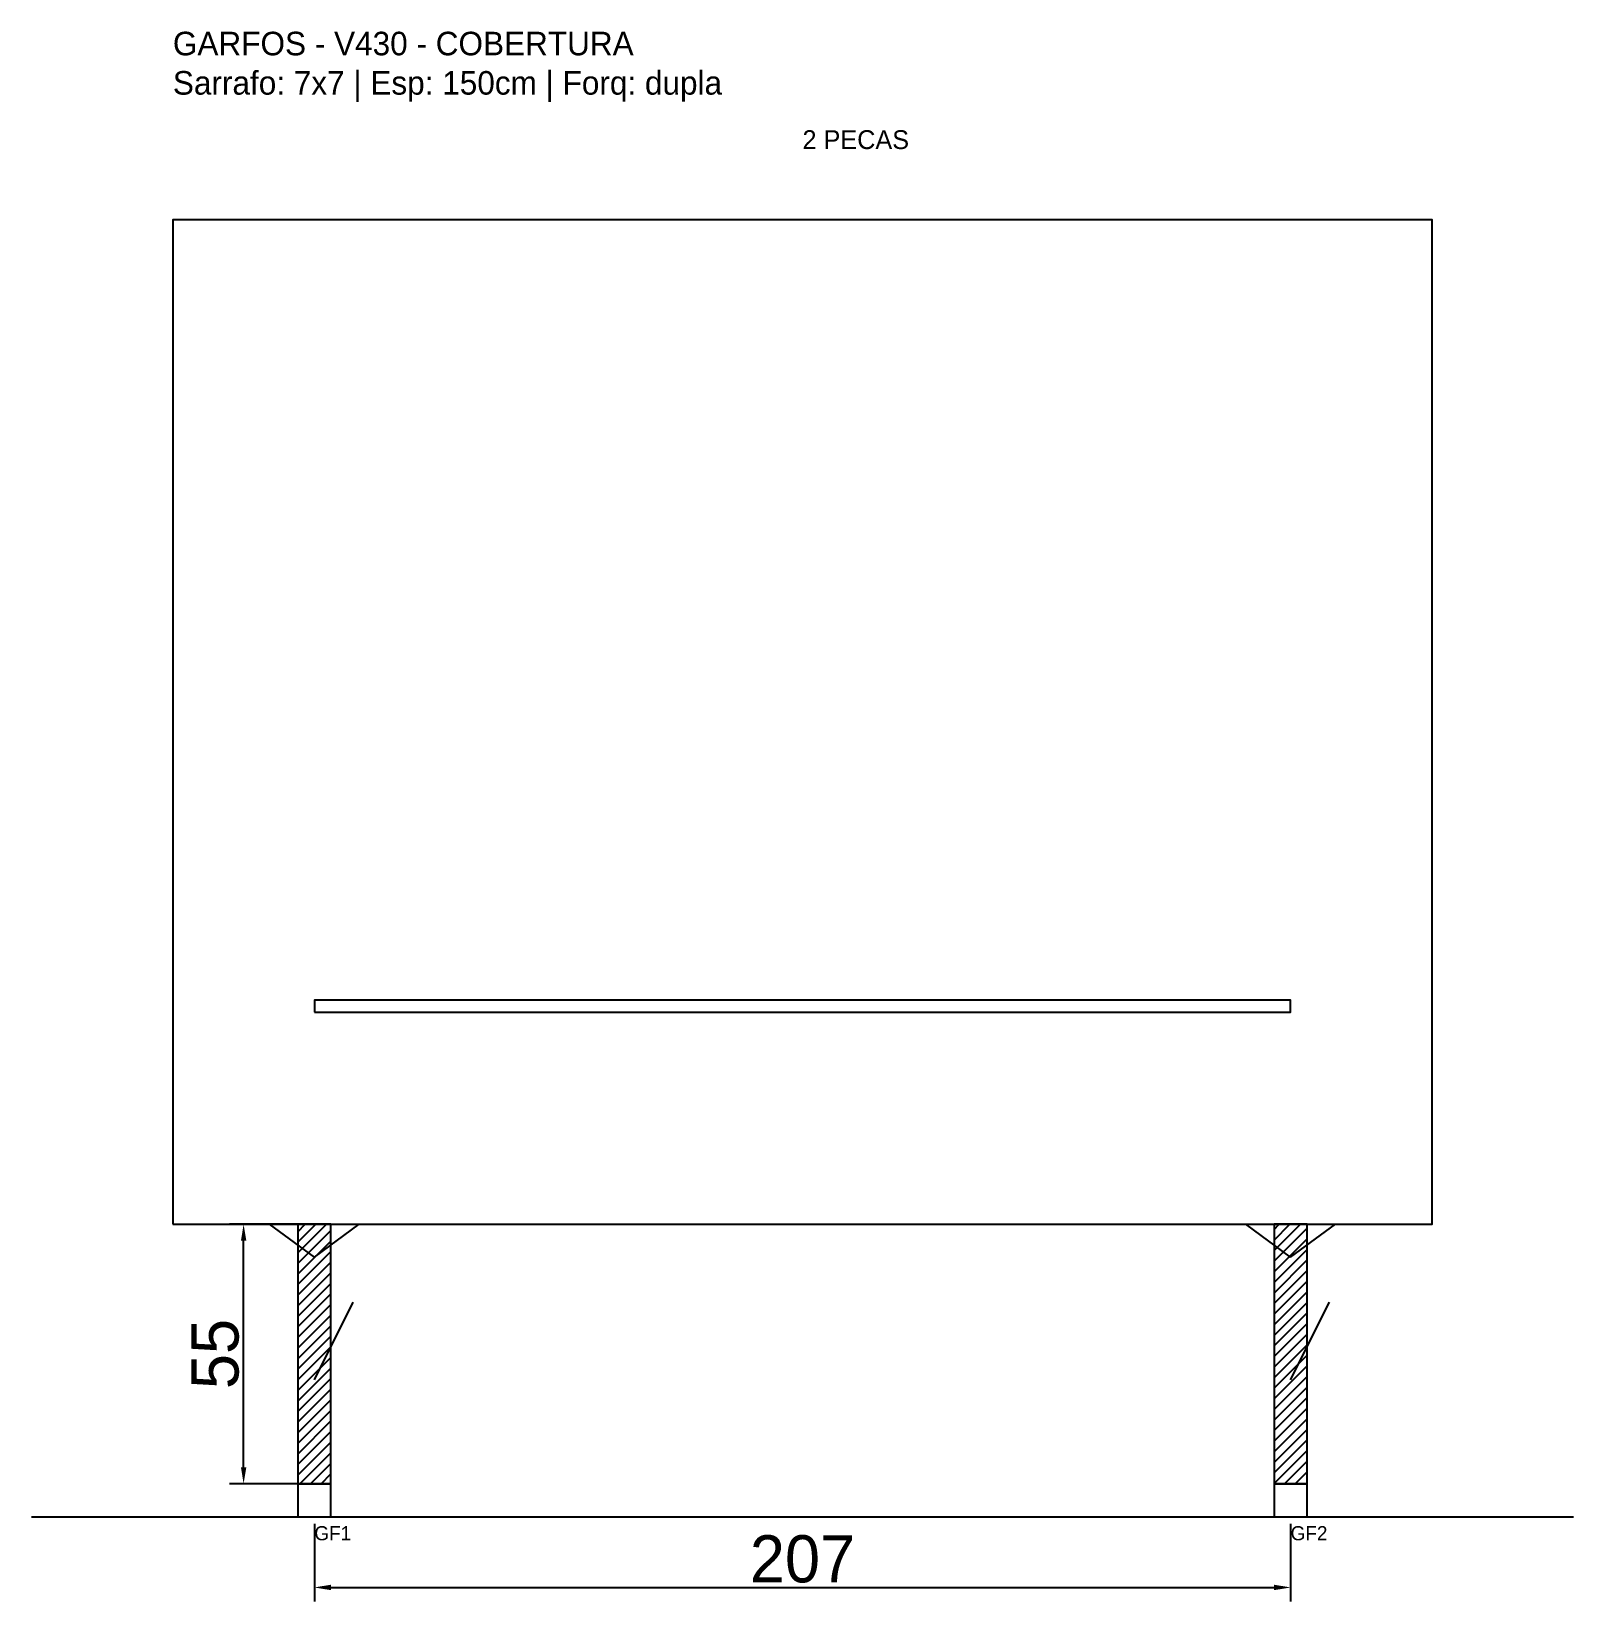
# Model space of a CAD drawing. Header units: metres. Extents: x -30 to 297, y -25 to 308.
import ezdxf

# ---------------------------------------------------------------- set-up
doc = ezdxf.new("R2010")
doc.units = ezdxf.units.M
for name, color, linetype in [('BARRA_ANCORAGEM', 1, 'Continuous'), ('COTA', 241, 'Continuous'), ('GARFOS OK', 3, 'Continuous'), ('NOME DA VIGA', 6, 'Continuous'), ('SARR_7x7', 40, 'Continuous'), ('TIRAS REESCORAMENTO', 252, 'Continuous'), ('VIGAS', 3, 'Continuous')]:
    doc.layers.add(name, color=color, linetype=linetype)
doc.dimstyles.new('EZ DXF', dxfattribs={"dimtxt": 10, "dimasz": 3.5, "dimexe": 3, "dimexo": 1.5, "dimgap": 1, "dimtad": 1, "dimdec": 1, "dimdsep": 46, "dimcen": 2.5, "dimazin": 3, "dimtfac": 1, "dimtmove": 0, "dimatfit": 3})

msp = doc.modelspace()

# ---------------------------------------------------------------- hatches: boundary and pattern name
at = {"layer": 'COTA'}
h = msp.add_hatch(dxfattribs=at)
h.set_pattern_fill('ANSI31', scale=0.5)
h.paths.add_polyline_path([(26.5, 0), (33.5, 0), (33.5, 55), (26.5, 55)])
h = msp.add_hatch(dxfattribs=at)
h.set_pattern_fill('ANSI31', scale=0.5)
h.paths.add_polyline_path([(233.510534, 0), (240.510534, 0), (240.510534, 55), (233.510534, 55)])

# ---------------------------------------------------------------- linework, layer by layer
at = {"layer": 'BARRA_ANCORAGEM'}
for p, q in [((30, 22), (38.25, 38.5)), ((237.010534, 22), (245.260534, 38.5))]:
    msp.add_line(p, q, dxfattribs=at)
at = {"layer": 'GARFOS OK'}
for p, q in [((30, 48), (20.5, 55)), ((20.5, 55), (39.5, 55)), ((30, 48), (39.5, 55)), ((237.010534, 48), (227.510534, 55)), ((227.510534, 55), (246.510534, 55)), ((237.010534, 48), (246.510534, 55))]:
    msp.add_line(p, q, dxfattribs=at)
at = {"layer": 'GARFOS OK', "linetype": 'CONTINUOUS'}
msp.add_line((-30, -7), (297.010534, -7), dxfattribs=at)
at = {"layer": 'GARFOS OK'}
for points in [[(26.5, 0), (33.5, 0), (33.5, 55), (26.5, 55), (26.5, 0)], [(233.510534, 0), (240.510534, 0), (240.510534, 55), (233.510534, 55), (233.510534, 0)]]:
    msp.add_lwpolyline(points, dxfattribs=at)
at = {"layer": 'SARR_7x7'}
for points in [[(26.5, -7), (33.5, -7), (33.5, 0), (26.5, 0), (26.5, -7)], [(233.510534, -7), (240.510534, -7), (240.510534, 0), (233.510534, 0), (233.510534, -7)]]:
    msp.add_lwpolyline(points, dxfattribs=at)
at = {"layer": 'TIRAS REESCORAMENTO'}
msp.add_lwpolyline([(30, 100), (237.010534, 100), (237.010534, 102.5), (30, 102.5), (30, 100)], dxfattribs=at)
at = {"layer": 'VIGAS'}
msp.add_lwpolyline([(0, 55), (267.010534, 55), (267.010534, 268), (0, 268), (0, 55)], dxfattribs=at)

# ---------------------------------------------------------------- texts
at = {"layer": 'NOME DA VIGA'}
for s, height, p in [('2 PECAS', 4, (133.505267, 283)), ('GF1', 3, (30, -12)), ('GF2', 3, (237.010534, -12))]:
    msp.add_text(s, height=height, dxfattribs=at).set_placement(p)
at = {"layer": 'NOME DA VIGA', "insert": (0, 293), "char_height": 5, "attachment_point": 7}
msp.add_mtext('GARFOS - V430 - COBERTURA\\PSarrafo: 7x7 | Esp: 150cm | Forq: dupla', dxfattribs=at)

# ---------------------------------------------------------------- dimensions: what is measured, and where the dimension line sits
at = {"layer": 'COTA'}
msp.add_linear_dim(base=(15, 0), p1=(30, 0), p2=(30, 55), angle=90, dimstyle='EZ DXF', dxfattribs=at).render()
msp.add_linear_dim(base=(30, -22), p1=(30, -7), p2=(237.010534, -7), dimstyle='EZ DXF', dxfattribs=at).render()

doc.saveas('drawing.dxf')
